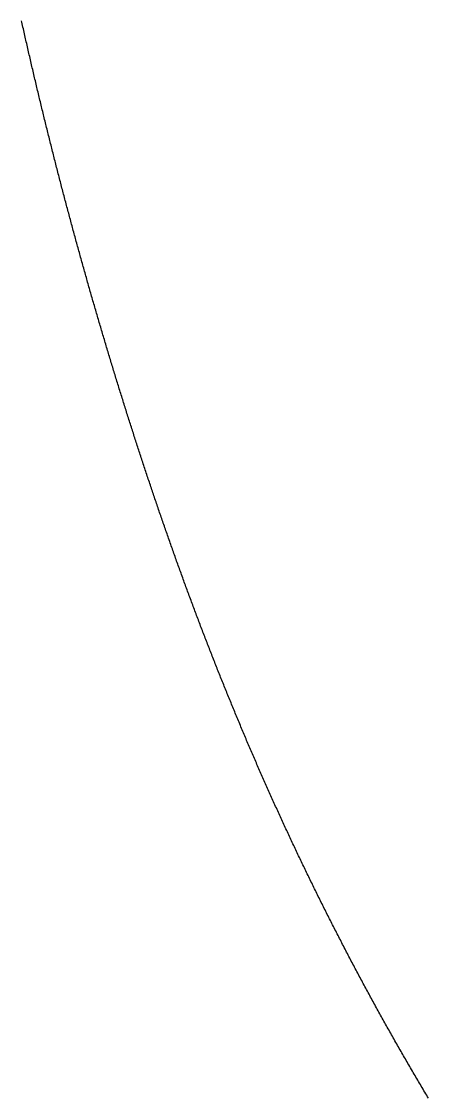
# Model space of a CAD drawing. Header units: millimetres. Extents: x 88 to 97873, y 32 to 55088.
# Drawn here: x 47981.14 to 47983.54, y 5158.07 to 5164.41 of the extents above; entities that cross this region are included whole.
import ezdxf

# ---------------------------------------------------------------- set-up
doc = ezdxf.new("R2010")
doc.units = ezdxf.units.MM
doc.header["$LTSCALE"] = 0.3

msp = doc.modelspace()

# ---------------------------------------------------------------- linework, layer by layer
for p, q in [((47981.14, 5164.405), (47981.1378, 5164.4146)), ((47981.1421, 5164.3953), (47981.14, 5164.405)), ((47981.1443, 5164.3857), (47981.1421, 5164.3953)), ((47981.1465, 5164.376), (47981.1443, 5164.3857)), ((47981.1486, 5164.3664), (47981.1465, 5164.376)), ((47981.1508, 5164.3567), (47981.1486, 5164.3664)), ((47981.153, 5164.3471), (47981.1508, 5164.3567)), ((47981.1552, 5164.3375), (47981.153, 5164.3471)), ((47981.1573, 5164.3279), (47981.1552, 5164.3375)), ((47981.1595, 5164.3182), (47981.1573, 5164.3279)), ((47981.1617, 5164.3086), (47981.1595, 5164.3182)), ((47981.1639, 5164.299), (47981.1617, 5164.3086)), ((47981.1661, 5164.2894), (47981.1639, 5164.299)), ((47981.1683, 5164.2798), (47981.1661, 5164.2894)), ((47981.1705, 5164.2702), (47981.1683, 5164.2798)), ((47981.1727, 5164.2606), (47981.1705, 5164.2702)), ((47981.1748, 5164.251), (47981.1727, 5164.2606)), ((47981.1771, 5164.2414), (47981.1748, 5164.251)), ((47981.1793, 5164.2318), (47981.1771, 5164.2414)), ((47981.1815, 5164.2222), (47981.1793, 5164.2318)), ((47981.1837, 5164.2127), (47981.1815, 5164.2222)), ((47981.1859, 5164.2031), (47981.1837, 5164.2127)), ((47981.1881, 5164.1935), (47981.1859, 5164.2031)), ((47981.1903, 5164.1839), (47981.1881, 5164.1935)), ((47981.1925, 5164.1744), (47981.1903, 5164.1839)), ((47981.1948, 5164.1648), (47981.1925, 5164.1744)), ((47981.197, 5164.1552), (47981.1948, 5164.1648)), ((47981.1992, 5164.1457), (47981.197, 5164.1552)), ((47981.2014, 5164.1361), (47981.1992, 5164.1457)), ((47981.2037, 5164.1266), (47981.2014, 5164.1361)), ((47981.2059, 5164.117), (47981.2037, 5164.1266)), ((47981.2081, 5164.1075), (47981.2059, 5164.117)), ((47981.2104, 5164.098), (47981.2081, 5164.1075)), ((47981.2126, 5164.0884), (47981.2104, 5164.098)), ((47981.2149, 5164.0789), (47981.2126, 5164.0884)), ((47981.2171, 5164.0694), (47981.2149, 5164.0789)), ((47981.2194, 5164.0598), (47981.2171, 5164.0694)), ((47981.2216, 5164.0503), (47981.2194, 5164.0598)), ((47981.2239, 5164.0408), (47981.2216, 5164.0503)), ((47981.2262, 5164.0313), (47981.2239, 5164.0408)), ((47981.2284, 5164.0218), (47981.2262, 5164.0313)), ((47981.2307, 5164.0122), (47981.2284, 5164.0218)), ((47981.2329, 5164.0027), (47981.2307, 5164.0122)), ((47981.2352, 5163.9932), (47981.2329, 5164.0027)), ((47981.2375, 5163.9837), (47981.2352, 5163.9932)), ((47981.2398, 5163.9742), (47981.2375, 5163.9837)), ((47981.242, 5163.9647), (47981.2398, 5163.9742)), ((47981.2443, 5163.9553), (47981.242, 5163.9647)), ((47981.2466, 5163.9458), (47981.2443, 5163.9553)), ((47981.2489, 5163.9363), (47981.2466, 5163.9458)), ((47981.2512, 5163.9268), (47981.2489, 5163.9363)), ((47981.2535, 5163.9173), (47981.2512, 5163.9268)), ((47981.2558, 5163.9079), (47981.2535, 5163.9173)), ((47981.2581, 5163.8984), (47981.2558, 5163.9079)), ((47981.2604, 5163.8889), (47981.2581, 5163.8984)), ((47981.2627, 5163.8795), (47981.2604, 5163.8889)), ((47981.265, 5163.87), (47981.2627, 5163.8795)), ((47981.2673, 5163.8605), (47981.265, 5163.87)), ((47981.2696, 5163.8511), (47981.2673, 5163.8605)), ((47981.2719, 5163.8416), (47981.2696, 5163.8511)), ((47981.2742, 5163.8322), (47981.2719, 5163.8416)), ((47981.2766, 5163.8227), (47981.2742, 5163.8322)), ((47981.2789, 5163.8133), (47981.2766, 5163.8227)), ((47981.2812, 5163.8039), (47981.2789, 5163.8133)), ((47981.2835, 5163.7944), (47981.2812, 5163.8039)), ((47981.2859, 5163.785), (47981.2835, 5163.7944)), ((47981.2882, 5163.7756), (47981.2859, 5163.785)), ((47981.2905, 5163.7661), (47981.2882, 5163.7756)), ((47981.2929, 5163.7567), (47981.2905, 5163.7661)), ((47981.2952, 5163.7473), (47981.2929, 5163.7567)), ((47981.2976, 5163.7379), (47981.2952, 5163.7473)), ((47981.2999, 5163.7284), (47981.2976, 5163.7379)), ((47981.3023, 5163.719), (47981.2999, 5163.7284)), ((47981.3046, 5163.7096), (47981.3023, 5163.719)), ((47981.307, 5163.7002), (47981.3046, 5163.7096)), ((47981.3093, 5163.6908), (47981.307, 5163.7002)), ((47981.3117, 5163.6814), (47981.3093, 5163.6908)), ((47981.314, 5163.672), (47981.3117, 5163.6814)), ((47981.3164, 5163.6626), (47981.314, 5163.672)), ((47981.3188, 5163.6532), (47981.3164, 5163.6626)), ((47981.3211, 5163.6439), (47981.3188, 5163.6532)), ((47981.3235, 5163.6345), (47981.3211, 5163.6439)), ((47981.3259, 5163.6251), (47981.3235, 5163.6345)), ((47981.3283, 5163.6157), (47981.3259, 5163.6251)), ((47981.3307, 5163.6063), (47981.3283, 5163.6157)), ((47981.333, 5163.597), (47981.3307, 5163.6063)), ((47981.3354, 5163.5876), (47981.333, 5163.597)), ((47981.3378, 5163.5782), (47981.3354, 5163.5876)), ((47981.3402, 5163.5689), (47981.3378, 5163.5782)), ((47981.3426, 5163.5595), (47981.3402, 5163.5689)), ((47981.345, 5163.5501), (47981.3426, 5163.5595)), ((47981.3474, 5163.5408), (47981.345, 5163.5501)), ((47981.3498, 5163.5314), (47981.3474, 5163.5408)), ((47981.3522, 5163.5221), (47981.3498, 5163.5314)), ((47981.3546, 5163.5127), (47981.3522, 5163.5221)), ((47981.357, 5163.5034), (47981.3546, 5163.5127)), ((47981.3595, 5163.494), (47981.357, 5163.5034)), ((47981.3619, 5163.4847), (47981.3595, 5163.494)), ((47981.3643, 5163.4754), (47981.3619, 5163.4847)), ((47981.3667, 5163.466), (47981.3643, 5163.4754)), ((47981.3692, 5163.4567), (47981.3667, 5163.466)), ((47981.3716, 5163.4474), (47981.3692, 5163.4567)), ((47981.374, 5163.438), (47981.3716, 5163.4474)), ((47981.3764, 5163.4287), (47981.374, 5163.438)), ((47981.3789, 5163.4194), (47981.3764, 5163.4287)), ((47981.3813, 5163.4101), (47981.3789, 5163.4194)), ((47981.3838, 5163.4008), (47981.3813, 5163.4101)), ((47981.3862, 5163.3915), (47981.3838, 5163.4008)), ((47981.3887, 5163.3821), (47981.3862, 5163.3915)), ((47981.3911, 5163.3728), (47981.3887, 5163.3821)), ((47981.3936, 5163.3635), (47981.3911, 5163.3728)), ((47981.396, 5163.3542), (47981.3936, 5163.3635)), ((47981.3985, 5163.3449), (47981.396, 5163.3542)), ((47981.4009, 5163.3356), (47981.3985, 5163.3449)), ((47981.4034, 5163.3263), (47981.4009, 5163.3356)), ((47981.4059, 5163.3171), (47981.4034, 5163.3263)), ((47981.4084, 5163.3078), (47981.4059, 5163.3171)), ((47981.4108, 5163.2985), (47981.4084, 5163.3078)), ((47981.4133, 5163.2892), (47981.4108, 5163.2985)), ((47981.4158, 5163.2799), (47981.4133, 5163.2892)), ((47981.4183, 5163.2706), (47981.4158, 5163.2799)), ((47981.4207, 5163.2614), (47981.4183, 5163.2706)), ((47981.4232, 5163.2521), (47981.4207, 5163.2614)), ((47981.4257, 5163.2428), (47981.4232, 5163.2521)), ((47981.4282, 5163.2335), (47981.4257, 5163.2428)), ((47981.4307, 5163.2243), (47981.4282, 5163.2335)), ((47981.4332, 5163.215), (47981.4307, 5163.2243)), ((47981.4357, 5163.2058), (47981.4332, 5163.215)), ((47981.4382, 5163.1965), (47981.4357, 5163.2058)), ((47981.4407, 5163.1872), (47981.4382, 5163.1965)), ((47981.4432, 5163.178), (47981.4407, 5163.1872)), ((47981.4458, 5163.1687), (47981.4432, 5163.178)), ((47981.4483, 5163.1595), (47981.4458, 5163.1687)), ((47981.4508, 5163.1502), (47981.4483, 5163.1595)), ((47981.4533, 5163.141), (47981.4508, 5163.1502)), ((47981.4558, 5163.1318), (47981.4533, 5163.141)), ((47981.4584, 5163.1225), (47981.4558, 5163.1318)), ((47981.4609, 5163.1133), (47981.4584, 5163.1225)), ((47981.4634, 5163.1041), (47981.4609, 5163.1133)), ((47981.466, 5163.0948), (47981.4634, 5163.1041)), ((47981.4685, 5163.0856), (47981.466, 5163.0948)), ((47981.471, 5163.0764), (47981.4685, 5163.0856)), ((47981.4736, 5163.0671), (47981.471, 5163.0764)), ((47981.4761, 5163.0579), (47981.4736, 5163.0671)), ((47981.4787, 5163.0487), (47981.4761, 5163.0579)), ((47981.4812, 5163.0395), (47981.4787, 5163.0487)), ((47981.4838, 5163.0303), (47981.4812, 5163.0395)), ((47981.4863, 5163.0211), (47981.4838, 5163.0303)), ((47981.4889, 5163.0118), (47981.4863, 5163.0211)), ((47981.4915, 5163.0026), (47981.4889, 5163.0118)), ((47981.494, 5162.9934), (47981.4915, 5163.0026)), ((47981.4966, 5162.9842), (47981.494, 5162.9934)), ((47981.4992, 5162.975), (47981.4966, 5162.9842)), ((47981.5018, 5162.9658), (47981.4992, 5162.975)), ((47981.5043, 5162.9566), (47981.5018, 5162.9658)), ((47981.5069, 5162.9474), (47981.5043, 5162.9566)), ((47981.5095, 5162.9382), (47981.5069, 5162.9474)), ((47981.5121, 5162.9291), (47981.5095, 5162.9382)), ((47981.5147, 5162.9199), (47981.5121, 5162.9291)), ((47981.5173, 5162.9107), (47981.5147, 5162.9199)), ((47981.5199, 5162.9015), (47981.5173, 5162.9107)), ((47981.5225, 5162.8923), (47981.5199, 5162.9015)), ((47981.5251, 5162.8831), (47981.5225, 5162.8923)), ((47981.5277, 5162.874), (47981.5251, 5162.8831)), ((47981.5303, 5162.8648), (47981.5277, 5162.874)), ((47981.5329, 5162.8556), (47981.5303, 5162.8648)), ((47981.5355, 5162.8464), (47981.5329, 5162.8556)), ((47981.5381, 5162.8373), (47981.5355, 5162.8464)), ((47981.5407, 5162.8281), (47981.5381, 5162.8373)), ((47981.5433, 5162.8189), (47981.5407, 5162.8281)), ((47981.546, 5162.8098), (47981.5433, 5162.8189)), ((47981.5486, 5162.8006), (47981.546, 5162.8098)), ((47981.5512, 5162.7915), (47981.5486, 5162.8006)), ((47981.5539, 5162.7823), (47981.5512, 5162.7915)), ((47981.5565, 5162.7731), (47981.5539, 5162.7823)), ((47981.5591, 5162.764), (47981.5565, 5162.7731)), ((47981.5618, 5162.7548), (47981.5591, 5162.764)), ((47981.5644, 5162.7457), (47981.5618, 5162.7548)), ((47981.5671, 5162.7366), (47981.5644, 5162.7457)), ((47981.5697, 5162.7274), (47981.5671, 5162.7366)), ((47981.5724, 5162.7183), (47981.5697, 5162.7274)), ((47981.575, 5162.7091), (47981.5724, 5162.7183)), ((47981.5777, 5162.7), (47981.575, 5162.7091)), ((47981.5803, 5162.6908), (47981.5777, 5162.7)), ((47981.583, 5162.6817), (47981.5803, 5162.6908)), ((47981.5857, 5162.6726), (47981.583, 5162.6817)), ((47981.5883, 5162.6635), (47981.5857, 5162.6726)), ((47981.591, 5162.6543), (47981.5883, 5162.6635)), ((47981.5937, 5162.6452), (47981.591, 5162.6543)), ((47981.5964, 5162.6361), (47981.5937, 5162.6452)), ((47981.599, 5162.6269), (47981.5964, 5162.6361)), ((47981.6017, 5162.6178), (47981.599, 5162.6269)), ((47981.6044, 5162.6087), (47981.6017, 5162.6178)), ((47981.6071, 5162.5996), (47981.6044, 5162.6087)), ((47981.6098, 5162.5905), (47981.6071, 5162.5996)), ((47981.6125, 5162.5814), (47981.6098, 5162.5905)), ((47981.6152, 5162.5722), (47981.6125, 5162.5814)), ((47981.6179, 5162.5631), (47981.6152, 5162.5722)), ((47981.6206, 5162.554), (47981.6179, 5162.5631)), ((47981.6233, 5162.5449), (47981.6206, 5162.554)), ((47981.626, 5162.5358), (47981.6233, 5162.5449)), ((47981.6287, 5162.5267), (47981.626, 5162.5358)), ((47981.6314, 5162.5176), (47981.6287, 5162.5267)), ((47981.6342, 5162.5085), (47981.6314, 5162.5176)), ((47981.6369, 5162.4994), (47981.6342, 5162.5085)), ((47981.6396, 5162.4903), (47981.6369, 5162.4994)), ((47981.6423, 5162.4812), (47981.6396, 5162.4903)), ((47981.6451, 5162.4721), (47981.6423, 5162.4812)), ((47981.6478, 5162.463), (47981.6451, 5162.4721)), ((47981.6505, 5162.454), (47981.6478, 5162.463)), ((47981.6533, 5162.4449), (47981.6505, 5162.454)), ((47981.656, 5162.4358), (47981.6533, 5162.4449)), ((47981.6588, 5162.4267), (47981.656, 5162.4358)), ((47981.6615, 5162.4176), (47981.6588, 5162.4267)), ((47981.6643, 5162.4085), (47981.6615, 5162.4176)), ((47981.667, 5162.3995), (47981.6643, 5162.4085)), ((47981.6698, 5162.3904), (47981.667, 5162.3995)), ((47981.6725, 5162.3813), (47981.6698, 5162.3904)), ((47981.6753, 5162.3722), (47981.6725, 5162.3813)), ((47981.6781, 5162.3632), (47981.6753, 5162.3722)), ((47981.6808, 5162.3541), (47981.6781, 5162.3632)), ((47981.6836, 5162.345), (47981.6808, 5162.3541)), ((47981.6864, 5162.336), (47981.6836, 5162.345)), ((47981.6892, 5162.3269), (47981.6864, 5162.336)), ((47981.6919, 5162.3178), (47981.6892, 5162.3269)), ((47981.6947, 5162.3088), (47981.6919, 5162.3178)), ((47981.6975, 5162.2997), (47981.6947, 5162.3088)), ((47981.7003, 5162.2906), (47981.6975, 5162.2997)), ((47981.7031, 5162.2816), (47981.7003, 5162.2906)), ((47981.7059, 5162.2725), (47981.7031, 5162.2816)), ((47981.7087, 5162.2635), (47981.7059, 5162.2725)), ((47981.7115, 5162.2544), (47981.7087, 5162.2635)), ((47981.7143, 5162.2454), (47981.7115, 5162.2544)), ((47981.7171, 5162.2363), (47981.7143, 5162.2454)), ((47981.7199, 5162.2273), (47981.7171, 5162.2363)), ((47981.7227, 5162.2182), (47981.7199, 5162.2273)), ((47981.7255, 5162.2092), (47981.7227, 5162.2182)), ((47981.7283, 5162.2001), (47981.7255, 5162.2092)), ((47981.7312, 5162.1911), (47981.7283, 5162.2001)), ((47981.734, 5162.182), (47981.7312, 5162.1911)), ((47981.7368, 5162.173), (47981.734, 5162.182)), ((47981.7396, 5162.164), (47981.7368, 5162.173)), ((47981.7425, 5162.1549), (47981.7396, 5162.164)), ((47981.7453, 5162.1459), (47981.7425, 5162.1549)), ((47981.7482, 5162.1368), (47981.7453, 5162.1459)), ((47981.751, 5162.1278), (47981.7482, 5162.1368)), ((47981.7538, 5162.1188), (47981.751, 5162.1278)), ((47981.7567, 5162.1097), (47981.7538, 5162.1188)), ((47981.7595, 5162.1007), (47981.7567, 5162.1097)), ((47981.7624, 5162.0917), (47981.7595, 5162.1007)), ((47981.7653, 5162.0827), (47981.7624, 5162.0917)), ((47981.7681, 5162.0736), (47981.7653, 5162.0827)), ((47981.771, 5162.0646), (47981.7681, 5162.0736)), ((47981.7738, 5162.0556), (47981.771, 5162.0646)), ((47981.7767, 5162.0466), (47981.7738, 5162.0556)), ((47981.7796, 5162.0375), (47981.7767, 5162.0466)), ((47981.7825, 5162.0285), (47981.7796, 5162.0375)), ((47981.7853, 5162.0195), (47981.7825, 5162.0285)), ((47981.7882, 5162.0105), (47981.7853, 5162.0195)), ((47981.7911, 5162.0015), (47981.7882, 5162.0105)), ((47981.794, 5161.9925), (47981.7911, 5162.0015)), ((47981.7969, 5161.9834), (47981.794, 5161.9925)), ((47981.7998, 5161.9744), (47981.7969, 5161.9834)), ((47981.8027, 5161.9654), (47981.7998, 5161.9744)), ((47981.8056, 5161.9564), (47981.8027, 5161.9654)), ((47981.8085, 5161.9474), (47981.8056, 5161.9564)), ((47981.8114, 5161.9384), (47981.8085, 5161.9474)), ((47981.8143, 5161.9294), (47981.8114, 5161.9384)), ((47981.8172, 5161.9204), (47981.8143, 5161.9294)), ((47981.8201, 5161.9114), (47981.8172, 5161.9204)), ((47981.8231, 5161.9024), (47981.8201, 5161.9114)), ((47981.826, 5161.8934), (47981.8231, 5161.9024)), ((47981.8289, 5161.8844), (47981.826, 5161.8934)), ((47981.8318, 5161.8754), (47981.8289, 5161.8844)), ((47981.8348, 5161.8664), (47981.8318, 5161.8754)), ((47981.8377, 5161.8574), (47981.8348, 5161.8664)), ((47981.8407, 5161.8484), (47981.8377, 5161.8574)), ((47981.8436, 5161.8394), (47981.8407, 5161.8484)), ((47981.8465, 5161.8304), (47981.8436, 5161.8394)), ((47981.8495, 5161.8214), (47981.8465, 5161.8304)), ((47981.8524, 5161.8124), (47981.8495, 5161.8214)), ((47981.8554, 5161.8035), (47981.8524, 5161.8124)), ((47981.8584, 5161.7945), (47981.8554, 5161.8035)), ((47981.8613, 5161.7855), (47981.8584, 5161.7945)), ((47981.8643, 5161.7765), (47981.8613, 5161.7855)), ((47981.8673, 5161.7675), (47981.8643, 5161.7765)), ((47981.8702, 5161.7585), (47981.8673, 5161.7675)), ((47981.8732, 5161.7496), (47981.8702, 5161.7585)), ((47981.8762, 5161.7406), (47981.8732, 5161.7496)), ((47981.8792, 5161.7316), (47981.8762, 5161.7406)), ((47981.8822, 5161.7226), (47981.8792, 5161.7316)), ((47981.8852, 5161.7136), (47981.8822, 5161.7226)), ((47981.8882, 5161.7047), (47981.8852, 5161.7136)), ((47981.8912, 5161.6957), (47981.8882, 5161.7047)), ((47981.8942, 5161.6867), (47981.8912, 5161.6957)), ((47981.8972, 5161.6778), (47981.8942, 5161.6867)), ((47981.9002, 5161.6688), (47981.8972, 5161.6778)), ((47981.9032, 5161.6598), (47981.9002, 5161.6688)), ((47981.9062, 5161.6508), (47981.9032, 5161.6598)), ((47981.9092, 5161.6419), (47981.9062, 5161.6508)), ((47981.9123, 5161.6329), (47981.9092, 5161.6419)), ((47981.9153, 5161.6239), (47981.9123, 5161.6329)), ((47981.9183, 5161.615), (47981.9153, 5161.6239)), ((47981.9213, 5161.606), (47981.9183, 5161.615)), ((47981.9244, 5161.5971), (47981.9213, 5161.606)), ((47981.9274, 5161.5881), (47981.9244, 5161.5971)), ((47981.9305, 5161.5791), (47981.9274, 5161.5881)), ((47981.9335, 5161.5702), (47981.9305, 5161.5791)), ((47981.9366, 5161.5612), (47981.9335, 5161.5702)), ((47981.9396, 5161.5523), (47981.9366, 5161.5612)), ((47981.9427, 5161.5433), (47981.9396, 5161.5523)), ((47981.9458, 5161.5344), (47981.9427, 5161.5433)), ((47981.9488, 5161.5254), (47981.9458, 5161.5344)), ((47981.9519, 5161.5165), (47981.9488, 5161.5254)), ((47981.955, 5161.5075), (47981.9519, 5161.5165)), ((47981.958, 5161.4986), (47981.955, 5161.5075)), ((47981.9611, 5161.4896), (47981.958, 5161.4986)), ((47981.9642, 5161.4807), (47981.9611, 5161.4896)), ((47981.9673, 5161.4717), (47981.9642, 5161.4807)), ((47981.9704, 5161.4628), (47981.9673, 5161.4717)), ((47981.9735, 5161.4538), (47981.9704, 5161.4628)), ((47981.9766, 5161.4449), (47981.9735, 5161.4538)), ((47981.9797, 5161.4359), (47981.9766, 5161.4449)), ((47981.9828, 5161.427), (47981.9797, 5161.4359)), ((47981.9859, 5161.4181), (47981.9828, 5161.427)), ((47981.989, 5161.4091), (47981.9859, 5161.4181)), ((47981.9922, 5161.4002), (47981.989, 5161.4091)), ((47981.9953, 5161.3912), (47981.9922, 5161.4002)), ((47981.9984, 5161.3823), (47981.9953, 5161.3912)), ((47982.0016, 5161.3734), (47981.9984, 5161.3823)), ((47982.0047, 5161.3644), (47982.0016, 5161.3734)), ((47982.0078, 5161.3555), (47982.0047, 5161.3644)), ((47982.011, 5161.3466), (47982.0078, 5161.3555)), ((47982.0141, 5161.3376), (47982.011, 5161.3466)), ((47982.0173, 5161.3287), (47982.0141, 5161.3376)), ((47982.0204, 5161.3198), (47982.0173, 5161.3287)), ((47982.0236, 5161.3108), (47982.0204, 5161.3198)), ((47982.0268, 5161.3019), (47982.0236, 5161.3108)), ((47982.0299, 5161.293), (47982.0268, 5161.3019)), ((47982.0331, 5161.2841), (47982.0299, 5161.293)), ((47982.0363, 5161.2751), (47982.0331, 5161.2841)), ((47982.0395, 5161.2662), (47982.0363, 5161.2751)), ((47982.0426, 5161.2573), (47982.0395, 5161.2662)), ((47982.0458, 5161.2484), (47982.0426, 5161.2573)), ((47982.049, 5161.2394), (47982.0458, 5161.2484)), ((47982.0522, 5161.2305), (47982.049, 5161.2394)), ((47982.0554, 5161.2216), (47982.0522, 5161.2305)), ((47982.0586, 5161.2127), (47982.0554, 5161.2216)), ((47982.0618, 5161.2038), (47982.0586, 5161.2127)), ((47982.065, 5161.1948), (47982.0618, 5161.2038)), ((47982.0683, 5161.1859), (47982.065, 5161.1948)), ((47982.0715, 5161.177), (47982.0683, 5161.1859)), ((47982.0747, 5161.1681), (47982.0715, 5161.177)), ((47982.0779, 5161.1592), (47982.0747, 5161.1681)), ((47982.0812, 5161.1503), (47982.0779, 5161.1592)), ((47982.0844, 5161.1414), (47982.0812, 5161.1503)), ((47982.0877, 5161.1324), (47982.0844, 5161.1414)), ((47982.0909, 5161.1235), (47982.0877, 5161.1324)), ((47982.0942, 5161.1146), (47982.0909, 5161.1235)), ((47982.0974, 5161.1057), (47982.0942, 5161.1146)), ((47982.1007, 5161.0968), (47982.0974, 5161.1057)), ((47982.1039, 5161.0879), (47982.1007, 5161.0968)), ((47982.1072, 5161.079), (47982.1039, 5161.0879)), ((47982.1105, 5161.0701), (47982.1072, 5161.079)), ((47982.1137, 5161.0612), (47982.1105, 5161.0701)), ((47982.117, 5161.0523), (47982.1137, 5161.0612)), ((47982.1203, 5161.0434), (47982.117, 5161.0523)), ((47982.1236, 5161.0345), (47982.1203, 5161.0434)), ((47982.1269, 5161.0256), (47982.1236, 5161.0345)), ((47982.1302, 5161.0167), (47982.1269, 5161.0256)), ((47982.1335, 5161.0078), (47982.1302, 5161.0167)), ((47982.1368, 5160.9989), (47982.1335, 5161.0078)), ((47982.1401, 5160.99), (47982.1368, 5160.9989)), ((47982.1434, 5160.9811), (47982.1401, 5160.99)), ((47982.1467, 5160.9722), (47982.1434, 5160.9811)), ((47982.1501, 5160.9633), (47982.1467, 5160.9722)), ((47982.1534, 5160.9544), (47982.1501, 5160.9633)), ((47982.1567, 5160.9455), (47982.1534, 5160.9544)), ((47982.1601, 5160.9366), (47982.1567, 5160.9455)), ((47982.1634, 5160.9277), (47982.1601, 5160.9366)), ((47982.1668, 5160.9188), (47982.1634, 5160.9277)), ((47982.1701, 5160.9099), (47982.1668, 5160.9188)), ((47982.1735, 5160.901), (47982.1701, 5160.9099)), ((47982.1768, 5160.8921), (47982.1735, 5160.901)), ((47982.1802, 5160.8832), (47982.1768, 5160.8921)), ((47982.1836, 5160.8743), (47982.1802, 5160.8832)), ((47982.1869, 5160.8655), (47982.1836, 5160.8743)), ((47982.1903, 5160.8566), (47982.1869, 5160.8655)), ((47982.1937, 5160.8477), (47982.1903, 5160.8566)), ((47982.1971, 5160.8388), (47982.1937, 5160.8477)), ((47982.2005, 5160.8299), (47982.1971, 5160.8388)), ((47982.2039, 5160.821), (47982.2005, 5160.8299)), ((47982.2073, 5160.8121), (47982.2039, 5160.821)), ((47982.2107, 5160.8033), (47982.2073, 5160.8121)), ((47982.2141, 5160.7944), (47982.2107, 5160.8033)), ((47982.2175, 5160.7855), (47982.2141, 5160.7944)), ((47982.2209, 5160.7766), (47982.2175, 5160.7855)), ((47982.2243, 5160.7677), (47982.2209, 5160.7766)), ((47982.2278, 5160.7588), (47982.2243, 5160.7677)), ((47982.2312, 5160.75), (47982.2278, 5160.7588)), ((47982.2346, 5160.7411), (47982.2312, 5160.75)), ((47982.2381, 5160.7322), (47982.2346, 5160.7411)), ((47982.2415, 5160.7233), (47982.2381, 5160.7322)), ((47982.245, 5160.7145), (47982.2415, 5160.7233)), ((47982.2484, 5160.7056), (47982.245, 5160.7145)), ((47982.2519, 5160.6967), (47982.2484, 5160.7056)), ((47982.2554, 5160.6878), (47982.2519, 5160.6967)), ((47982.2588, 5160.6789), (47982.2554, 5160.6878)), ((47982.2623, 5160.6701), (47982.2588, 5160.6789)), ((47982.2658, 5160.6612), (47982.2623, 5160.6701)), ((47982.2693, 5160.6523), (47982.2658, 5160.6612)), ((47982.2728, 5160.6434), (47982.2693, 5160.6523)), ((47982.2763, 5160.6346), (47982.2728, 5160.6434)), ((47982.2798, 5160.6257), (47982.2763, 5160.6346)), ((47982.2833, 5160.6168), (47982.2798, 5160.6257)), ((47982.2868, 5160.608), (47982.2833, 5160.6168)), ((47982.2903, 5160.5991), (47982.2868, 5160.608)), ((47982.2938, 5160.5902), (47982.2903, 5160.5991)), ((47982.2973, 5160.5814), (47982.2938, 5160.5902)), ((47982.3008, 5160.5725), (47982.2973, 5160.5814)), ((47982.3044, 5160.5636), (47982.3008, 5160.5725)), ((47982.3079, 5160.5547), (47982.3044, 5160.5636)), ((47982.3115, 5160.5459), (47982.3079, 5160.5547)), ((47982.315, 5160.537), (47982.3115, 5160.5459)), ((47982.3186, 5160.5281), (47982.315, 5160.537)), ((47982.3221, 5160.5193), (47982.3186, 5160.5281)), ((47982.3257, 5160.5104), (47982.3221, 5160.5193)), ((47982.3293, 5160.5015), (47982.3257, 5160.5104)), ((47982.3328, 5160.4927), (47982.3293, 5160.5015)), ((47982.3364, 5160.4838), (47982.3328, 5160.4927)), ((47982.34, 5160.475), (47982.3364, 5160.4838)), ((47982.3436, 5160.4661), (47982.34, 5160.475)), ((47982.3472, 5160.4572), (47982.3436, 5160.4661)), ((47982.3508, 5160.4484), (47982.3472, 5160.4572)), ((47982.3544, 5160.4395), (47982.3508, 5160.4484)), ((47982.358, 5160.4306), (47982.3544, 5160.4395)), ((47982.3616, 5160.4218), (47982.358, 5160.4306)), ((47982.3652, 5160.4129), (47982.3616, 5160.4218)), ((47982.3688, 5160.4041), (47982.3652, 5160.4129)), ((47982.3725, 5160.3952), (47982.3688, 5160.4041)), ((47982.3761, 5160.3863), (47982.3725, 5160.3952)), ((47982.3797, 5160.3775), (47982.3761, 5160.3863)), ((47982.3834, 5160.3686), (47982.3797, 5160.3775)), ((47982.387, 5160.3598), (47982.3834, 5160.3686)), ((47982.3907, 5160.3509), (47982.387, 5160.3598)), ((47982.3943, 5160.3421), (47982.3907, 5160.3509)), ((47982.398, 5160.3332), (47982.3943, 5160.3421)), ((47982.4017, 5160.3243), (47982.398, 5160.3332)), ((47982.4053, 5160.3155), (47982.4017, 5160.3243)), ((47982.409, 5160.3066), (47982.4053, 5160.3155)), ((47982.4127, 5160.2978), (47982.409, 5160.3066)), ((47982.4164, 5160.2889), (47982.4127, 5160.2978)), ((47982.4201, 5160.2801), (47982.4164, 5160.2889)), ((47982.4238, 5160.2712), (47982.4201, 5160.2801)), ((47982.4275, 5160.2624), (47982.4238, 5160.2712)), ((47982.4312, 5160.2535), (47982.4275, 5160.2624)), ((47982.4349, 5160.2447), (47982.4312, 5160.2535)), ((47982.4386, 5160.2358), (47982.4349, 5160.2447)), ((47982.4424, 5160.227), (47982.4386, 5160.2358)), ((47982.4461, 5160.2181), (47982.4424, 5160.227)), ((47982.4498, 5160.2092), (47982.4461, 5160.2181)), ((47982.4536, 5160.2004), (47982.4498, 5160.2092)), ((47982.4573, 5160.1915), (47982.4536, 5160.2004)), ((47982.4611, 5160.1827), (47982.4573, 5160.1915)), ((47982.4648, 5160.1738), (47982.4611, 5160.1827)), ((47982.4686, 5160.165), (47982.4648, 5160.1738)), ((47982.4724, 5160.1561), (47982.4686, 5160.165)), ((47982.4762, 5160.1473), (47982.4724, 5160.1561)), ((47982.4799, 5160.1384), (47982.4762, 5160.1473)), ((47982.4837, 5160.1296), (47982.4799, 5160.1384)), ((47982.4875, 5160.1208), (47982.4837, 5160.1296)), ((47982.4913, 5160.1119), (47982.4875, 5160.1208)), ((47982.4951, 5160.1031), (47982.4913, 5160.1119)), ((47982.4989, 5160.0942), (47982.4951, 5160.1031)), ((47982.5027, 5160.0854), (47982.4989, 5160.0942)), ((47982.5065, 5160.0765), (47982.5027, 5160.0854)), ((47982.5104, 5160.0677), (47982.5065, 5160.0765)), ((47982.5142, 5160.0588), (47982.5104, 5160.0677)), ((47982.518, 5160.05), (47982.5142, 5160.0588)), ((47982.5219, 5160.0411), (47982.518, 5160.05)), ((47982.5257, 5160.0323), (47982.5219, 5160.0411)), ((47982.5296, 5160.0234), (47982.5257, 5160.0323)), ((47982.5334, 5160.0146), (47982.5296, 5160.0234)), ((47982.5373, 5160.0057), (47982.5334, 5160.0146)), ((47982.5412, 5159.9969), (47982.5373, 5160.0057)), ((47982.545, 5159.9881), (47982.5412, 5159.9969)), ((47982.5489, 5159.9792), (47982.545, 5159.9881)), ((47982.5528, 5159.9704), (47982.5489, 5159.9792)), ((47982.5567, 5159.9615), (47982.5528, 5159.9704)), ((47982.5606, 5159.9527), (47982.5567, 5159.9615)), ((47982.5645, 5159.9438), (47982.5606, 5159.9527)), ((47982.5684, 5159.935), (47982.5645, 5159.9438)), ((47982.5723, 5159.9261), (47982.5684, 5159.935)), ((47982.5762, 5159.9173), (47982.5723, 5159.9261)), ((47982.5802, 5159.9085), (47982.5762, 5159.9173)), ((47982.5841, 5159.8996), (47982.5802, 5159.9085)), ((47982.588, 5159.8908), (47982.5841, 5159.8996)), ((47982.592, 5159.8819), (47982.588, 5159.8908)), ((47982.5959, 5159.8731), (47982.592, 5159.8819)), ((47982.5999, 5159.8642), (47982.5959, 5159.8731)), ((47982.6038, 5159.8554), (47982.5999, 5159.8642)), ((47982.6078, 5159.8466), (47982.6038, 5159.8554)), ((47982.6118, 5159.8377), (47982.6078, 5159.8466)), ((47982.6157, 5159.8289), (47982.6118, 5159.8377)), ((47982.6197, 5159.82), (47982.6157, 5159.8289)), ((47982.6237, 5159.8112), (47982.6197, 5159.82)), ((47982.6277, 5159.8023), (47982.6237, 5159.8112)), ((47982.6317, 5159.7935), (47982.6277, 5159.8023)), ((47982.6357, 5159.7847), (47982.6317, 5159.7935)), ((47982.6397, 5159.7758), (47982.6357, 5159.7847)), ((47982.6437, 5159.767), (47982.6397, 5159.7758)), ((47982.6478, 5159.7581), (47982.6437, 5159.767)), ((47982.6518, 5159.7493), (47982.6478, 5159.7581)), ((47982.6558, 5159.7405), (47982.6518, 5159.7493)), ((47982.6599, 5159.7316), (47982.6558, 5159.7405)), ((47982.6639, 5159.7228), (47982.6599, 5159.7316)), ((47982.668, 5159.7139), (47982.6639, 5159.7228)), ((47982.672, 5159.7051), (47982.668, 5159.7139)), ((47982.6761, 5159.6962), (47982.672, 5159.7051)), ((47982.6802, 5159.6874), (47982.6761, 5159.6962)), ((47982.6842, 5159.6786), (47982.6802, 5159.6874)), ((47982.6883, 5159.6697), (47982.6842, 5159.6786)), ((47982.6924, 5159.6609), (47982.6883, 5159.6697)), ((47982.6965, 5159.652), (47982.6924, 5159.6609)), ((47982.7006, 5159.6432), (47982.6965, 5159.652)), ((47982.7047, 5159.6344), (47982.7006, 5159.6432)), ((47982.7088, 5159.6255), (47982.7047, 5159.6344)), ((47982.7129, 5159.6167), (47982.7088, 5159.6255)), ((47982.7171, 5159.6078), (47982.7129, 5159.6167)), ((47982.7212, 5159.599), (47982.7171, 5159.6078)), ((47982.7253, 5159.5902), (47982.7212, 5159.599)), ((47982.7295, 5159.5813), (47982.7253, 5159.5902)), ((47982.7336, 5159.5725), (47982.7295, 5159.5813)), ((47982.7378, 5159.5636), (47982.7336, 5159.5725)), ((47982.7419, 5159.5548), (47982.7378, 5159.5636)), ((47982.7461, 5159.5459), (47982.7419, 5159.5548)), ((47982.7503, 5159.5371), (47982.7461, 5159.5459)), ((47982.7544, 5159.5283), (47982.7503, 5159.5371)), ((47982.7586, 5159.5194), (47982.7544, 5159.5283)), ((47982.7628, 5159.5106), (47982.7586, 5159.5194)), ((47982.767, 5159.5017), (47982.7628, 5159.5106)), ((47982.7712, 5159.4929), (47982.767, 5159.5017)), ((47982.7754, 5159.4841), (47982.7712, 5159.4929)), ((47982.7797, 5159.4752), (47982.7754, 5159.4841)), ((47982.7839, 5159.4664), (47982.7797, 5159.4752)), ((47982.7881, 5159.4575), (47982.7839, 5159.4664)), ((47982.7923, 5159.4487), (47982.7881, 5159.4575)), ((47982.7966, 5159.4398), (47982.7923, 5159.4487)), ((47982.8008, 5159.431), (47982.7966, 5159.4398)), ((47982.8051, 5159.4222), (47982.8008, 5159.431)), ((47982.8093, 5159.4133), (47982.8051, 5159.4222)), ((47982.8136, 5159.4045), (47982.8093, 5159.4133)), ((47982.8179, 5159.3956), (47982.8136, 5159.4045)), ((47982.8222, 5159.3868), (47982.8179, 5159.3956)), ((47982.8264, 5159.378), (47982.8222, 5159.3868)), ((47982.8307, 5159.3691), (47982.8264, 5159.378)), ((47982.835, 5159.3603), (47982.8307, 5159.3691)), ((47982.8393, 5159.3514), (47982.835, 5159.3603)), ((47982.8436, 5159.3426), (47982.8393, 5159.3514)), ((47982.848, 5159.3337), (47982.8436, 5159.3426)), ((47982.8523, 5159.3249), (47982.848, 5159.3337)), ((47982.8566, 5159.316), (47982.8523, 5159.3249)), ((47982.861, 5159.3072), (47982.8566, 5159.316)), ((47982.8653, 5159.2984), (47982.861, 5159.3072)), ((47982.8696, 5159.2895), (47982.8653, 5159.2984)), ((47982.874, 5159.2807), (47982.8696, 5159.2895)), ((47982.8784, 5159.2718), (47982.874, 5159.2807)), ((47982.8827, 5159.263), (47982.8784, 5159.2718)), ((47982.8871, 5159.2541), (47982.8827, 5159.263)), ((47982.8915, 5159.2453), (47982.8871, 5159.2541)), ((47982.8959, 5159.2364), (47982.8915, 5159.2453)), ((47982.9003, 5159.2276), (47982.8959, 5159.2364)), ((47982.9047, 5159.2187), (47982.9003, 5159.2276)), ((47982.9091, 5159.2099), (47982.9047, 5159.2187)), ((47982.9135, 5159.2011), (47982.9091, 5159.2099)), ((47982.9179, 5159.1922), (47982.9135, 5159.2011)), ((47982.9223, 5159.1834), (47982.9179, 5159.1922)), ((47982.9268, 5159.1745), (47982.9223, 5159.1834)), ((47982.9312, 5159.1657), (47982.9268, 5159.1745)), ((47982.9357, 5159.1568), (47982.9312, 5159.1657)), ((47982.9401, 5159.148), (47982.9357, 5159.1568)), ((47982.9446, 5159.1391), (47982.9401, 5159.148)), ((47982.949, 5159.1303), (47982.9446, 5159.1391)), ((47982.9535, 5159.1214), (47982.949, 5159.1303)), ((47982.958, 5159.1126), (47982.9535, 5159.1214)), ((47982.9625, 5159.1037), (47982.958, 5159.1126)), ((47982.967, 5159.0949), (47982.9625, 5159.1037)), ((47982.9715, 5159.086), (47982.967, 5159.0949)), ((47982.976, 5159.0772), (47982.9715, 5159.086)), ((47982.9805, 5159.0683), (47982.976, 5159.0772)), ((47982.985, 5159.0595), (47982.9805, 5159.0683)), ((47982.9895, 5159.0506), (47982.985, 5159.0595)), ((47982.9941, 5159.0418), (47982.9895, 5159.0506)), ((47982.9986, 5159.0329), (47982.9941, 5159.0418)), ((47983.0032, 5159.0241), (47982.9986, 5159.0329)), ((47983.0077, 5159.0152), (47983.0032, 5159.0241)), ((47983.0123, 5159.0064), (47983.0077, 5159.0152)), ((47983.0169, 5158.9975), (47983.0123, 5159.0064)), ((47983.0214, 5158.9887), (47983.0169, 5158.9975)), ((47983.026, 5158.9798), (47983.0214, 5158.9887)), ((47983.0306, 5158.9709), (47983.026, 5158.9798)), ((47983.0352, 5158.9621), (47983.0306, 5158.9709)), ((47983.0398, 5158.9532), (47983.0352, 5158.9621)), ((47983.0444, 5158.9444), (47983.0398, 5158.9532)), ((47983.049, 5158.9355), (47983.0444, 5158.9444)), ((47983.0536, 5158.9267), (47983.049, 5158.9355)), ((47983.0583, 5158.9178), (47983.0536, 5158.9267)), ((47983.0629, 5158.909), (47983.0583, 5158.9178)), ((47983.0675, 5158.9001), (47983.0629, 5158.909)), ((47983.0722, 5158.8912), (47983.0675, 5158.9001)), ((47983.0769, 5158.8824), (47983.0722, 5158.8912)), ((47983.0815, 5158.8735), (47983.0769, 5158.8824)), ((47983.0862, 5158.8647), (47983.0815, 5158.8735)), ((47983.0909, 5158.8558), (47983.0862, 5158.8647)), ((47983.0956, 5158.8469), (47983.0909, 5158.8558)), ((47983.1002, 5158.8381), (47983.0956, 5158.8469)), ((47983.1049, 5158.8292), (47983.1002, 5158.8381)), ((47983.1097, 5158.8204), (47983.1049, 5158.8292)), ((47983.1144, 5158.8115), (47983.1097, 5158.8204)), ((47983.1191, 5158.8026), (47983.1144, 5158.8115)), ((47983.1238, 5158.7938), (47983.1191, 5158.8026)), ((47983.1285, 5158.7849), (47983.1238, 5158.7938)), ((47983.1333, 5158.776), (47983.1285, 5158.7849)), ((47983.138, 5158.7672), (47983.1333, 5158.776)), ((47983.1428, 5158.7583), (47983.138, 5158.7672)), ((47983.1476, 5158.7495), (47983.1428, 5158.7583)), ((47983.1523, 5158.7406), (47983.1476, 5158.7495)), ((47983.1571, 5158.7317), (47983.1523, 5158.7406)), ((47983.1619, 5158.7229), (47983.1571, 5158.7317)), ((47983.1667, 5158.714), (47983.1619, 5158.7229)), ((47983.1715, 5158.7051), (47983.1667, 5158.714)), ((47983.1763, 5158.6963), (47983.1715, 5158.7051)), ((47983.1811, 5158.6874), (47983.1763, 5158.6963)), ((47983.1859, 5158.6785), (47983.1811, 5158.6874)), ((47983.1907, 5158.6696), (47983.1859, 5158.6785)), ((47983.1956, 5158.6608), (47983.1907, 5158.6696)), ((47983.2004, 5158.6519), (47983.1956, 5158.6608)), ((47983.2053, 5158.643), (47983.2004, 5158.6519)), ((47983.2101, 5158.6342), (47983.2053, 5158.643)), ((47983.215, 5158.6253), (47983.2101, 5158.6342)), ((47983.2198, 5158.6164), (47983.215, 5158.6253)), ((47983.2247, 5158.6075), (47983.2198, 5158.6164)), ((47983.2296, 5158.5987), (47983.2247, 5158.6075)), ((47983.2345, 5158.5898), (47983.2296, 5158.5987)), ((47983.2394, 5158.5809), (47983.2345, 5158.5898)), ((47983.2443, 5158.572), (47983.2394, 5158.5809)), ((47983.2492, 5158.5632), (47983.2443, 5158.572)), ((47983.2541, 5158.5543), (47983.2492, 5158.5632)), ((47983.2591, 5158.5454), (47983.2541, 5158.5543)), ((47983.264, 5158.5365), (47983.2591, 5158.5454)), ((47983.2689, 5158.5277), (47983.264, 5158.5365)), ((47983.2739, 5158.5188), (47983.2689, 5158.5277)), ((47983.2789, 5158.5099), (47983.2739, 5158.5188)), ((47983.2838, 5158.501), (47983.2789, 5158.5099)), ((47983.2888, 5158.4921), (47983.2838, 5158.501)), ((47983.2938, 5158.4833), (47983.2888, 5158.4921)), ((47983.2988, 5158.4744), (47983.2938, 5158.4833)), ((47983.3038, 5158.4655), (47983.2988, 5158.4744)), ((47983.3088, 5158.4566), (47983.3038, 5158.4655)), ((47983.3138, 5158.4477), (47983.3088, 5158.4566)), ((47983.3188, 5158.4388), (47983.3138, 5158.4477)), ((47983.3238, 5158.4299), (47983.3188, 5158.4388)), ((47983.3288, 5158.4211), (47983.3238, 5158.4299)), ((47983.3339, 5158.4122), (47983.3288, 5158.4211)), ((47983.3389, 5158.4033), (47983.3339, 5158.4122)), ((47983.344, 5158.3944), (47983.3389, 5158.4033)), ((47983.349, 5158.3855), (47983.344, 5158.3944)), ((47983.3541, 5158.3766), (47983.349, 5158.3855)), ((47983.3592, 5158.3677), (47983.3541, 5158.3766)), ((47983.3643, 5158.3588), (47983.3592, 5158.3677)), ((47983.3694, 5158.3499), (47983.3643, 5158.3588)), ((47983.3745, 5158.3411), (47983.3694, 5158.3499)), ((47983.3796, 5158.3322), (47983.3745, 5158.3411)), ((47983.3847, 5158.3233), (47983.3796, 5158.3322)), ((47983.3898, 5158.3144), (47983.3847, 5158.3233)), ((47983.3949, 5158.3055), (47983.3898, 5158.3144)), ((47983.4001, 5158.2966), (47983.3949, 5158.3055)), ((47983.4052, 5158.2877), (47983.4001, 5158.2966)), ((47983.4104, 5158.2788), (47983.4052, 5158.2877)), ((47983.4155, 5158.2699), (47983.4104, 5158.2788)), ((47983.4207, 5158.261), (47983.4155, 5158.2699)), ((47983.4259, 5158.2521), (47983.4207, 5158.261)), ((47983.4311, 5158.2432), (47983.4259, 5158.2521)), ((47983.4363, 5158.2343), (47983.4311, 5158.2432)), ((47983.4415, 5158.2254), (47983.4363, 5158.2343)), ((47983.4467, 5158.2165), (47983.4415, 5158.2254)), ((47983.4519, 5158.2076), (47983.4467, 5158.2165)), ((47983.4571, 5158.1987), (47983.4519, 5158.2076)), ((47983.4623, 5158.1898), (47983.4571, 5158.1987)), ((47983.4676, 5158.1809), (47983.4623, 5158.1898)), ((47983.4728, 5158.172), (47983.4676, 5158.1809)), ((47983.4781, 5158.163), (47983.4728, 5158.172)), ((47983.4833, 5158.1541), (47983.4781, 5158.163)), ((47983.4886, 5158.1452), (47983.4833, 5158.1541)), ((47983.4939, 5158.1363), (47983.4886, 5158.1452)), ((47983.4992, 5158.1274), (47983.4939, 5158.1363)), ((47983.5045, 5158.1185), (47983.4992, 5158.1274)), ((47983.5098, 5158.1096), (47983.5045, 5158.1185)), ((47983.5151, 5158.1007), (47983.5098, 5158.1096)), ((47983.5204, 5158.0918), (47983.5151, 5158.1007)), ((47983.5257, 5158.0828), (47983.5204, 5158.0918)), ((47983.5311, 5158.0739), (47983.5257, 5158.0828)), ((47983.5364, 5158.065), (47983.5311, 5158.0739))]:
    msp.add_line(p, q)

doc.saveas('drawing.dxf')
